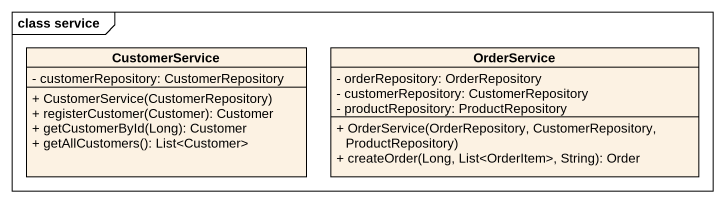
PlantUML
@startuml
mainframe class service
hide circle
hide empty members
skinparam classAttributeIconSize 0
class CustomerService {
  - customerRepository: CustomerRepository
  + CustomerService(CustomerRepository)
  + registerCustomer(Customer): Customer
  + getCustomerById(Long): Customer
  + getAllCustomers(): List<Customer>
}
class OrderService {
  - orderRepository: OrderRepository
  - customerRepository: CustomerRepository
  - productRepository: ProductRepository
  + OrderService(OrderRepository, CustomerRepository, ProductRepository)
  + createOrder(Long, List<OrderItem>, String): Order
}
@enduml
